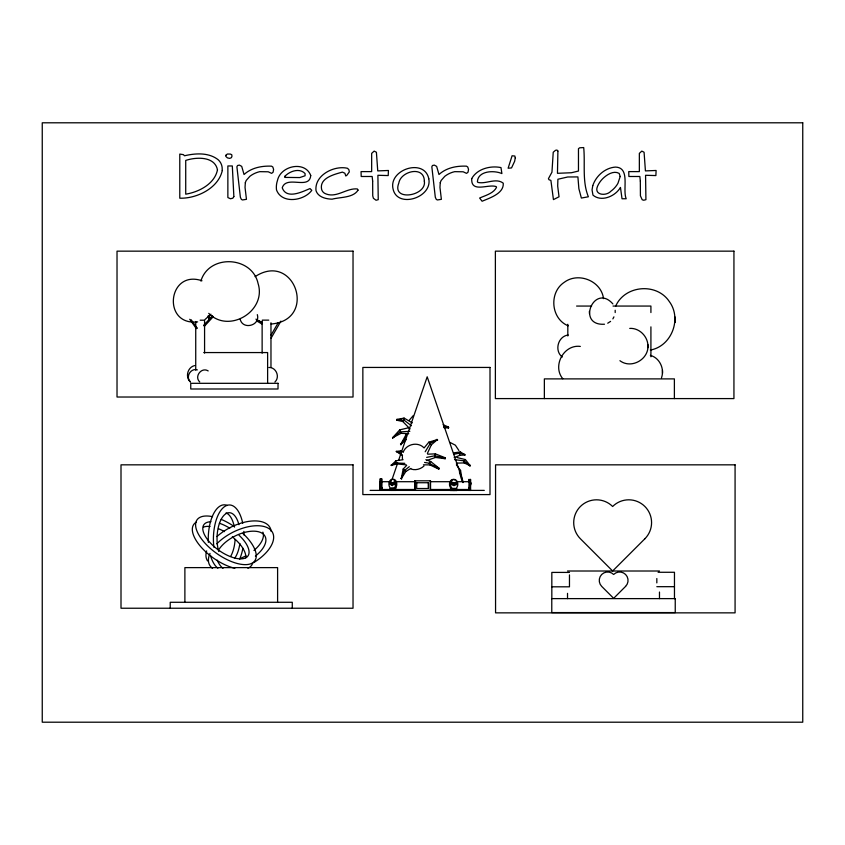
<?xml version="1.0" encoding="UTF-8"?>
<svg xmlns="http://www.w3.org/2000/svg" width="845" height="845" viewBox="0 0 845 845"><rect width="100%" height="100%" fill="white"/><g stroke="black" fill="none" stroke-linecap="round" stroke-linejoin="round"><path stroke-width="1.27" d="M470.39 483.593C470.528 486.804 470.348 480.129 470.485 483.351M470.517 484.766L470.443 485.579M470.665 483.477C470.591 487.047 470.517 480.34 470.665 483.16M379.954 482.241L380.102 489.868M380.197 482.854L380.113 484.058L380.261 478.671L380.419 489.868L380.218 487.66M380.239 484.84L380.261 484.153L380.356 484.84M204.025 325.906L204.036 325.494M380.313 482.738L380.419 481.65L380.493 482.854M380.461 482.981C379.954 484.766 380.989 483.678 380.049 482.252M470.359 483.784C470.232 486.604 470.274 479.907 470.359 483.477M392.133 485.537L392.355 484.766L392.608 485.548M380.239 484.745L380.334 484.153M604.492 324.226C575.941 326.022 594.098 282.557 612.878 303.925M647.861 344.538C649.636 358.893 631.553 369.54 619.924 360.699M650.365 355.365C659.66 357.826 664.783 368.895 661.498 377.747M650.323 350.052C671.543 346.334 682.126 318.829 669.367 301.633C656.702 282.314 624.603 285.177 615.54 306.418M454.314 485.632L454.029 484.893L453.807 485.706M406.118 464.834L397.076 463.937L391.235 465.352L395.935 460.757L403.033 459.722M391.657 465.606L391.33 464.708M395.935 460.757L395.597 463.007L391.235 465.352M410.86 468.415L405.843 471.478L401.291 478.682L403.181 469.049L406.688 465.363M197.033 328.05L196.357 328.62L189.734 319.273M435.376 453.86L434.848 455.772L435.492 457.441L445.135 458.75L445.104 457.736L435.376 453.86L427.707 454.187M445.135 458.75L445.104 457.736M392.154 479.168L397.71 462.933M398.565 460.44L427.19 376.807L463.092 481.661M443.678 427.57L448.494 428.024L448.41 427.021L443.086 424.718M448.494 428.024L448.41 427.021M401.291 478.682L404.364 470.559L409.307 466.672M200.899 281.047C208.905 253.891 252.085 255.898 258.063 283.466C266.851 311.002 228.963 334.06 208.736 313.347M427.359 453.49L431.362 444.797L437.404 439.601L428.869 442.146L424.084 447.966M612.878 318.882L613.924 316.875M409.276 420.229L413.321 415.539M271.055 335.116L278.269 322.621M271.087 338.158L280.92 321.121M406.265 439.632L400.604 444.554L405.938 434.869L407.998 433.675M425.172 451.779L430.401 443.213L437.404 439.601M403.234 452.012C406.382 444.09 417.536 441.512 423.672 447.523M400.604 444.554L406.371 436.939L405.938 434.869M210.944 314.213L205.103 319.431M274.921 382.003C280.276 377.06 276.178 367.163 268.9 367.459M402.547 455.582L396.273 451.378L400.773 450.903L403.097 452.033M396.632 451.726L399.558 451.663M400.773 450.903L399.294 452.762L396.273 451.378M430.675 461.507L429.302 463.24L429.936 464.908L438.745 469.112L438.956 468.151L430.675 461.507L425.848 459.722M438.745 469.112L438.956 468.151M456.374 464.834L460.546 470.411L459.416 471.816L461.359 478.893M392.312 485.569L392.302 484.766M203.656 325.367L212.517 315.776M204.522 326.128L213.384 316.526M408.726 433.665L400.995 433.348L392.545 437.763L399.738 429.873L409.096 427.654M410.047 428.901L402.759 421.507L396.664 420.187L396.632 419.595L404.047 418.074L412.318 422.87M396.664 420.187L404.142 420.187L411.43 425.774M402.759 421.507L404.142 420.187L404.047 418.074M454.145 457.652L459.976 455.275L465.109 454.969L460.388 451.927L458.962 453.184L453.923 454.304M459.976 455.275L458.962 453.184L464.824 454.378M456.363 463.123L464.19 462.923L470.253 465.785L465.394 459.564L463.968 460.831L454.536 459.648M469.852 466.144L470.19 465.194M392.777 438.164L395.618 435.217M255.084 276.642C294.514 250.743 318.216 320.075 271.097 324.026M392.545 437.763L400.16 431.943L409.846 431.299M423.989 466.028C420.599 469.155 415.571 470.559 411.124 469.07M607.724 323.212L610.586 321.385M209.539 319.463C208.44 320.435 210.838 316.748 208.768 315.66M194.593 365.589C187.611 367.237 185.013 376.923 190.241 381.845M426.619 460.567L435.492 457.441M568.189 335.021C557.975 336.194 554.056 350.907 562.305 357.023M426.662 457.388L434.848 455.772L444.956 458.275M453.955 452.825L460.388 451.927M197.656 321.882C161.722 326.138 167.711 269.122 201.976 280.751M396.632 419.595L401.459 419.447M576.586 306.059L591.574 306.059M613.037 306.059L650.914 306.059L650.914 312.565M200.149 320.192L204.575 320.192L204.575 353.062M262.288 320.139L268.763 320.139M203.751 352.566L267.622 352.566L267.622 383.313M381.581 481.703L390.443 481.703A4.816 3.433 -90 0 1 391.647 479.918M396.02 481.703L415.687 481.703M430.897 481.703L450.765 481.703M456.68 481.703L469.038 481.703M416.669 482.727L428.499 482.727L428.499 488.516L416.669 488.516L416.765 482.727M380.039 486.889L381.496 486.889L381.56 489.868M394.763 490.47L394.763 487.502L395.787 487.502A4.816 3.433 -90 0 0 396.326 481.682A4.816 3.433 -90 0 0 392.471 479.442M469.239 481.692L469.07 479.284L468.922 487.512L470.38 487.512L470.422 490.48M380.102 487.66L381.866 487.66M455.032 480.055A4.816 3.697 -90 0 0 450.248 481.291A4.816 3.697 -90 0 0 450.565 487.628L451.494 487.628L451.494 490.607M394.309 488.262L392.006 488.262L392.006 490.47M451.336 488.399L453.131 488.399L453.131 490.607M381.581 489.498L390.232 489.498M392.545 489.498L415.687 489.498M430.897 489.498L450.765 489.498M456.68 489.498L469.038 489.498M380.039 489.868L381.929 489.868M370.099 490.396L484.291 490.396M567.523 571.009L659.48 571.009M658.097 572.276L674.468 572.276L674.468 598.619M569.467 572.414L551.827 572.414L551.827 598.746M656.829 586.683L674.468 586.683M551.827 586.81L569.467 586.81L569.467 574.885M423.429 464.813L429.936 464.908M404.797 463.335L395.597 463.007L397.076 463.937M629.736 328.399C639.992 327.765 648.907 337.567 647.861 347.686M580.325 346.418C563.731 344.211 552.123 366.022 562.791 378.74M197.36 369.878C190.643 367.744 185.235 377.102 190.442 381.866M424.56 462.447L429.302 463.24L438.566 468.637M457.06 457.567L465.394 459.564M443.752 426.345L448.241 427.496M446.392 426.915L448.663 427.549M439.495 456.532L445.283 458.201M450.005 442.421L455.381 445.199L458.888 450.501M257.831 320.477L262.098 322.241M208.187 370.923C201.543 366.677 193.906 376.627 199.737 381.951M568.189 325.811C550.855 318.787 548.743 292.454 564.291 282.293C578.445 271.678 601.334 280.962 603.52 298.634M255.929 319.135L262.436 322.991M256.447 320.762L261.865 323.973M400.488 443.963L401.069 444.829M405.843 471.478L403.181 469.049M400.963 478.249L401.713 478.946M435.228 465.901L439.136 468.616M437.668 440.055L436.971 439.305M428.869 442.146L431.362 444.797M402.283 455.064L399.294 452.762L400.562 453.997M469.788 465.553L463.968 460.831L464.19 462.923M191.213 319.801L197.086 328.124M400.995 433.348L399.738 429.873M464.423 454.737L464.697 455.328M240.17 319.22C242.695 330.342 260.683 325.526 257.313 314.625M208.155 315.787L208.968 319.611M460.546 470.411L462.331 480.858M402.336 456.437L402.484 459.31M381.496 486.889L381.708 478.671L381.792 489.868M397.023 419.215L397.055 419.817M674.785 319.6L674.901 322.346M589.356 311.404L589.451 313.632M470.38 487.512L470.517 479.284L470.58 490.48M674.901 316.833L674.901 322.367M674.384 398.587L674.384 378.887L544.36 378.887L544.36 398.587M662.48 370.258L662.48 373.332M659.48 592.039L659.48 598.619M656.829 578.529L656.829 582.902M650.914 326.867L650.914 356.78M615.192 310.263L615.192 312.555M567.819 324.269L567.819 335.972M567.523 593.359L567.523 598.619M469.207 488.505L469.207 490.48M468.922 487.512L468.964 490.48M456.733 490.607L456.733 487.628A4.816 3.697 -90 0 0 456.733 480.816A4.816 3.697 -90 0 0 451.494 480.816A4.816 3.697 -90 0 0 451.494 487.628M455.962 490.607L455.962 488.399L455.032 488.399L455.149 490.607M454.557 490.607L454.557 488.399L453.628 488.399L453.754 490.607M452.202 488.399L452.265 490.607M450.565 487.628L450.565 490.607M430.549 490.438L430.549 480.805L414.747 480.805L414.747 490.438M430.337 480.805L430.337 490.438M428.404 482.727L428.404 488.516M414.958 480.805L414.958 490.438M395.787 487.502L395.787 490.47M395.069 488.262L395.069 490.47M394.055 488.262L394.055 490.47M393.295 488.262L393.295 490.47M393.031 488.262L393.031 490.47M392.745 488.262L392.745 490.47M391.647 490.47L391.647 488.262L390.622 488.262L390.622 490.47M391.425 488.262L391.425 490.47M389.915 490.47L389.915 487.502A4.816 3.433 -90 0 1 389.915 480.689A4.816 3.433 -90 0 1 394.763 480.689A4.816 3.433 -90 0 1 394.763 487.502M381.739 487.66L381.676 489.868M292.275 608.242L292.275 602.284L170.225 602.284L170.225 608.242M277.604 602.284L277.604 567.618L184.886 567.618L184.886 602.284M270.97 322.769L270.97 367.48M262.13 321.153L262.13 353.21M195.734 321.501L195.734 370.163M461.623 479.675A4.816 3.021 -90 0 1 462.247 480.435M462.733 481.439A4.816 3.021 -90 0 1 463.028 482.601M213.901 547.264A32.596 15.263 -88.4 0 1 223.724 507.264A32.596 15.263 -88.4 0 1 242.737 523.308M243.825 531.378A32.596 15.263 -88.4 0 1 243.973 535.001M242.895 548.204A32.596 15.263 -88.4 0 1 239.642 559.179M223.027 568.347A32.596 15.263 -88.4 0 1 217.197 560.14M218.749 551.51A24.864 11.64 -88.4 0 1 222.858 516.633A24.864 11.64 -88.4 0 1 238.934 524.692M239.874 543.493A24.864 11.64 -88.4 0 1 234.53 558.471M208.345 542.384A32.596 15.263 -88.4 0 1 227.305 505.49M217.883 568.199A32.596 15.263 -88.4 0 1 210.416 555.355M226.069 512.915A24.864 11.64 -88.4 0 1 234.318 526.836M235.111 539.501A24.864 11.64 -88.4 0 1 230.653 556.401M242.821 533.385A35.427 16.055 35.4 0 1 247.817 564.481A35.427 16.055 35.4 0 1 201.427 538.846A35.427 16.055 35.4 0 1 212.539 516.654M221.158 519.369A35.427 16.055 35.4 0 1 234.646 526.826M239.061 535.255A27.019 12.242 35.4 0 1 243.772 558.545A27.019 12.242 35.4 0 1 209.687 542.194A27.019 12.242 35.4 0 1 210.912 521.756M219.383 523.256A27.019 12.242 35.4 0 1 229.766 528.178M252.412 563.805A35.427 16.055 35.4 0 1 247.87 568.231M234.857 568.305A35.427 16.055 35.4 0 1 200.033 545.838A35.427 16.055 35.4 0 1 196.399 522.094M203.603 527.058A27.019 12.242 35.4 0 1 210.078 526.488M218.464 528.716A27.019 12.242 35.4 0 1 224.506 531.611M232.28 536.828A27.019 12.242 35.4 0 1 245.737 557.848M216.795 543.842A35.427 18.347 -27.1 0 1 267.717 527.882A35.427 18.347 -27.1 0 1 253.384 562.802M212.56 568.389A35.427 18.347 -27.1 0 1 210.004 553.39M219.013 549.324A27.019 13.995 -27.1 0 1 257.44 531.516A27.019 13.995 -27.1 0 1 255.38 556.073M207.532 560.89A35.427 18.347 -27.1 0 1 206.655 550.898M216.922 536.543A35.427 18.347 -27.1 0 1 251.166 521.08A35.427 18.347 -27.1 0 1 271.139 531.42M262.879 532.128A27.019 13.995 -27.1 0 1 253.954 550.412M245.937 555.799A27.019 13.995 -27.1 0 1 239.536 558.714M372.656 181.083L372.74 195.829L373.395 198.279L376.046 200.244L378.243 199.673L377.895 175.285L388.214 175.57L388.425 170.479L377.747 170.901L376.405 152.237L374.145 151.107L371.663 153.367L371.663 171.609L361.058 171.609L361.206 176.489L372.159 176.489L372.656 181.083M640.33 181.083L640.415 195.829L642.179 199.747L643.732 200.244L645.918 199.673L645.569 175.285L655.889 175.57L656.1 170.479L645.422 170.901L644.08 152.237L641.82 151.107L639.348 153.367L639.348 171.609L628.743 171.609L628.881 176.489L639.845 176.489L640.33 181.083M557.901 151.033L557.468 173.309L571.452 172.739L578.466 171.039L578.466 148.699L579.67 147.801L583.705 147.569C585.289 163.867 582.036 181.358 588.373 196.779L581.371 198.047L578.878 188.741L577.906 176.911L567.724 176.985L557.901 179.246L557.689 186.101L559.031 196.779L553.443 199.61L550.898 180.376L549.039 179.774L548.426 178.675L551.954 172.179L553.232 152.237L555.492 150.325L556.982 150.04L557.901 151.033M428.795 178.749C432.534 197.677 397.477 208.821 393.094 189.132C388.235 169.518 424.422 157.677 428.795 178.749M310.728 175.496C309.439 190.379 286.444 174.746 282.23 187.801C286.539 199.821 302.373 191.688 310.02 188.572L311.784 190.347C304.126 200.92 281.797 204.31 276.505 189.924A21.283 21.283 0 0 1 277.498 180.376C280.698 165.599 305.119 160.465 310.728 175.496M424.338 181.157C426.936 196.082 391.277 201.923 398.808 183.112C400.646 171.112 424.306 165.293 424.338 181.157M245.325 182.71L245.039 187.442L246.455 199.325L242.494 199.959L241.364 199.399L240.371 197.202L236.906 166.803L237.529 165.525L239.388 165.102L241.712 166.38L244.047 174.503C251.493 167.711 261.781 165.747 271.551 166.169L272.829 167.014L273.6 169.412L273.104 172.179L271.625 173.373L268.235 171.788L259.764 171.662A25.519 25.519 0 0 0 249.898 176.278L246.17 180.513L245.325 182.71M440.245 182.71L439.97 187.442L441.375 199.325L437.425 199.959L436.284 199.399L435.302 197.202L431.837 166.803L432.45 165.525L434.309 165.102L436.643 166.38L438.977 174.503C446.413 167.711 456.701 165.747 466.482 166.169L467.75 167.014L468.531 169.412L468.035 172.179L466.546 173.373L463.155 171.788L454.695 171.662A25.519 25.519 0 0 0 444.829 176.278L441.101 180.513L440.245 182.71M217.471 169.845C214.725 183.914 198.807 192.111 185.72 194.16L185.72 160.434C196.072 156.938 214.799 156.093 217.471 169.845M222.277 170.553C218.38 188.266 196.61 198.755 179.784 198.195L179.784 154.075L183.386 154.646L184.516 155.776C195.565 153.156 209 152.332 218.337 159.885A12.136 12.136 0 0 1 222.203 169.275L222.277 170.553M471.742 178.57C470.739 193.611 488.642 183.566 496.268 186.66L496.522 187.379C493.353 193.526 485.505 195.385 479.633 198.047L482.104 201.237C489.825 197.941 504.095 193.463 503.25 183.164C495.888 177.524 486.107 184.337 477.953 182.425L477.404 181.812C477.847 170.711 494.114 170.088 501.898 173.584L500.979 167.595C490.618 165.377 477.119 168.789 471.742 178.57M225.921 155.258L225.742 156.336L227.432 157.888L229.703 158.385L231.393 157.677L231.963 156.262L231.752 154.709L230.368 154.075L227.368 154.022L225.921 155.258M592.757 185.678L592.049 189.924L592.979 195.132C601.482 202.356 615.392 196.241 620.462 187.442L622.026 198.755L626.198 198.755C622.237 189.629 630.655 167.511 615.445 167.088C605.062 167.828 595.957 175.982 592.757 185.678M620.188 176.489L617.927 183.344A24.568 24.568 0 0 1 610.893 191.202C606.266 196.441 593.507 195.258 597.563 186.175A24.748 24.748 0 0 1 604.281 177.26C608.146 173.943 614.23 170.51 619.174 173.415L620.188 176.489M515.26 157.888L514.658 161.247L511.521 167.933L508.12 168.218L512.081 155.776L514.837 156.04L515.26 157.888M358.026 190.136C353.242 198.026 340.134 196.991 332.074 199.188C326.001 198.987 318.216 197.244 316.03 190.738C314.182 175.316 334.06 165.124 347.485 168.282L348.869 169.644L349.323 171.894L346.925 175.211L345.795 175.992L344.876 173.236L342.394 172.105C334.451 174.355 319.463 177.883 321.544 189.048A6.348 6.348 0 0 0 324.797 193.389C336.046 198.955 346.344 187.759 357.382 188.963L358.026 190.136M285.008 176.183L284.702 177.408L299.764 177.566L305.066 175.76L305.087 173.552C299.531 167.659 289.814 171.155 285.008 176.183M233.864 196.568L232.808 198.205L230.474 198.755L227.865 197.561L227.865 165.958L232.312 165.958L233.864 196.568M644.893 538.751L612.636 571.009L580.388 538.751A22.804 22.804 0 0 1 580.388 506.493A22.804 22.804 0 0 1 612.636 506.493A22.804 22.804 0 0 1 644.893 506.493A22.804 22.804 0 0 1 644.893 538.751M625.585 586.398L613.65 598.334L601.714 586.398A8.439 8.439 0 0 1 601.714 574.463A8.439 8.439 0 0 1 613.65 574.463A8.439 8.439 0 0 1 625.585 574.463A8.439 8.439 0 0 1 625.585 586.398M802.75 122.8L42.25 122.8L42.25 722.2L802.75 722.2L802.75 122.8M353.03 251.155L117.022 251.155L117.022 397.023L353.03 397.023L353.03 251.155M733.935 251.155L495.381 251.155L495.381 398.587L733.935 398.587L733.935 251.155M490.005 367.438L362.854 367.438L362.854 494.589L490.005 494.589L490.005 367.438M278.016 383.313L190.748 383.313L190.748 388.996L278.016 388.996L278.016 383.313M353.03 464.834L121.004 464.834L121.004 608.231L353.03 608.231L353.03 464.834M735.076 464.834L495.561 464.834L495.561 612.857L735.076 612.857L735.076 464.834M675.239 598.619L551.774 598.619L551.774 612.583L675.239 612.583L675.239 598.619M391.573 484.227A1.204 0.856 -90 0 0 391.045 482.273A1.204 0.856 -90 0 0 390.105 483.889A1.204 0.856 -90 0 0 391.573 484.227M394.499 484.312A1.204 0.856 -90 0 0 394.119 482.305A1.204 0.856 -90 0 0 393.073 483.773A1.204 0.856 -90 0 0 394.499 484.312M391.858 484.227A1.204 0.856 -90 0 0 391.33 482.273A1.204 0.856 -90 0 0 390.39 483.889A1.204 0.856 -90 0 0 391.858 484.227M394.71 484.312A1.204 0.856 -90 0 0 394.33 482.305A1.204 0.856 -90 0 0 393.284 483.773A1.204 0.856 -90 0 0 394.71 484.312M453.29 484.354A1.204 0.929 -90 0 0 452.719 482.4A1.204 0.929 -90 0 0 451.705 484.027A1.204 0.929 -90 0 0 453.29 484.354M456.448 484.449A1.204 0.929 -90 0 0 456.036 482.432A1.204 0.929 -90 0 0 454.906 483.91A1.204 0.929 -90 0 0 456.448 484.449M453.036 484.354A1.204 0.929 -90 0 0 452.466 482.4A1.204 0.929 -90 0 0 451.452 484.027A1.204 0.929 -90 0 0 453.036 484.354M456.258 484.449A1.204 0.929 -90 0 0 455.846 482.432A1.204 0.929 -90 0 0 454.716 483.91A1.204 0.929 -90 0 0 456.258 484.449"/></g></svg>
